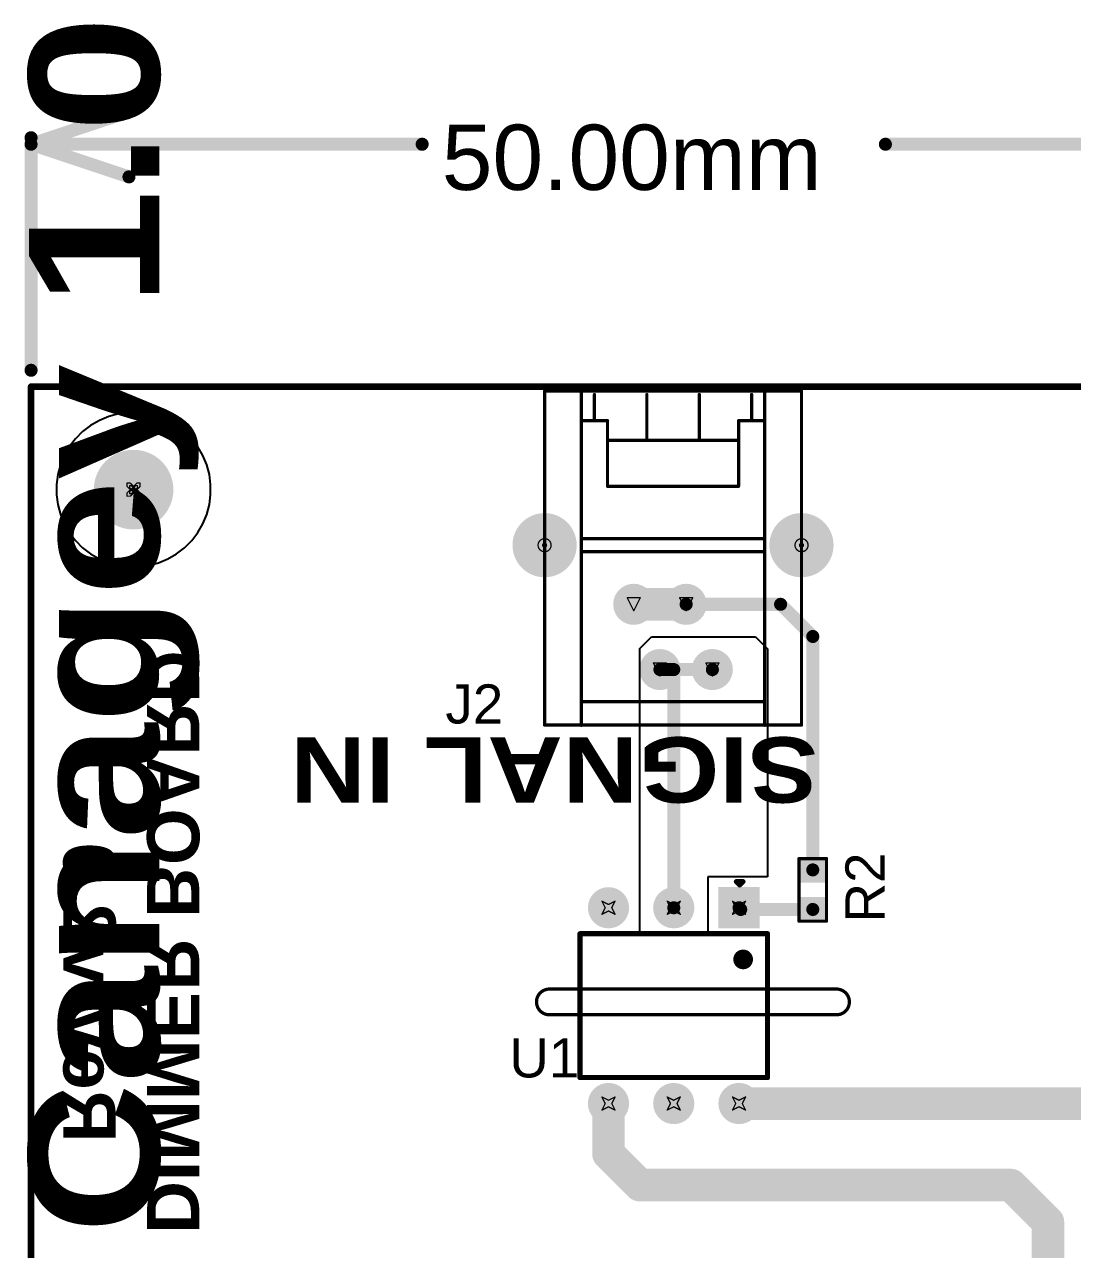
# Model space of a CAD drawing. Header units: inches. Extents: x -0.8 to 10.9, y -0.2 to 6.3.
# Drawn here: x -0.168 to 1.438, y 2.851 to 4.728 of the extents above; entities that cross this region are included whole.
import ezdxf

# ---------------------------------------------------------------- set-up
doc = ezdxf.new("R2010")
doc.units = ezdxf.units.IN
doc.header["$MEASUREMENT"] = 0
for name, color, linetype in [('Board Outline', 216, 'Continuous'), ('Bottom Layer', 5, 'Continuous'), ('Bottom Overlay', 54, 'Continuous'), ('Bottom Solder', 6, 'Continuous'), ('Dimensions', 6, 'Continuous'), ('Drill Drawing', 1, 'Continuous'), ('Multi-Layer', 9, 'Continuous'), ('Pad Holes', 156, 'Continuous'), ('Top Layer', 1, 'Continuous'), ('Top Overlay', 2, 'Continuous'), ('Top Paste', 8, 'Continuous'), ('Top Solder', 216, 'Continuous')]:
    doc.layers.add(name, color=color, linetype=linetype)
doc.styles.add('Arial', font='', dxfattribs={"height": 0.2})
doc.styles.add('Arial Black_Bold', font='', dxfattribs={"height": 0.2})
doc.styles.add('Arial_Bold', font='', dxfattribs={"height": 0.2})
doc.styles.get('Arial').set_extended_font_data('Arial')
doc.styles.get('Arial Black_Bold').set_extended_font_data('Arial Black', bold=True)
doc.styles.get('Arial_Bold').set_extended_font_data('Arial', bold=True)

# ---------------------------------------------------------------- blocks, each defined once
blk = doc.blocks.new('6_P___D___1')
at = {"layer": 'Bottom Layer'}
blk.add_hatch(color=5, dxfattribs=at).paths.add_polyline_path([(-0.1776, 0.1276), (-0.1224, 0.1276), (-0.1224, 0.0724), (-0.1776, 0.0724)])
h = blk.add_hatch(color=5, dxfattribs=at)
edge = h.paths.add_edge_path()
edge.add_arc((0.15, 0.1), 0.0276, 0, 360)
h = blk.add_hatch(color=5, dxfattribs=at)
edge = h.paths.add_edge_path()
edge.add_arc((-0.15, 0), 0.0276, 0, 360)
h = blk.add_hatch(color=5, dxfattribs=at)
edge = h.paths.add_edge_path()
edge.add_arc((0.15, 0), 0.0276, 0, 360)
h = blk.add_hatch(color=5, dxfattribs=at)
edge = h.paths.add_edge_path()
edge.add_arc((-0.15, -0.1), 0.0276, 0, 360)
h = blk.add_hatch(color=5, dxfattribs=at)
edge = h.paths.add_edge_path()
edge.add_arc((0.15, -0.1), 0.0276, 0, 360)
at = {"layer": 'Bottom Solder'}
blk.add_hatch(color=6, dxfattribs=at).paths.add_polyline_path([(-0.1816, 0.1316), (-0.1184, 0.1316), (-0.1184, 0.0684), (-0.1816, 0.0684)])
h = blk.add_hatch(color=6, dxfattribs=at)
edge = h.paths.add_edge_path()
edge.add_arc((0.15, 0.1), 0.0316, 0, 360)
h = blk.add_hatch(color=6, dxfattribs=at)
edge = h.paths.add_edge_path()
edge.add_arc((-0.15, 0), 0.0316, 0, 360)
h = blk.add_hatch(color=6, dxfattribs=at)
edge = h.paths.add_edge_path()
edge.add_arc((0.15, 0), 0.0316, 0, 360)
h = blk.add_hatch(color=6, dxfattribs=at)
edge = h.paths.add_edge_path()
edge.add_arc((-0.15, -0.1), 0.0316, 0, 360)
h = blk.add_hatch(color=6, dxfattribs=at)
edge = h.paths.add_edge_path()
edge.add_arc((0.15, -0.1), 0.0316, 0, 360)
at = {"layer": 'Multi-Layer'}
blk.add_hatch(color=9, dxfattribs=at).paths.add_polyline_path([(-0.1776, 0.1276), (-0.1224, 0.1276), (-0.1224, 0.0724), (-0.1776, 0.0724)])
h = blk.add_hatch(color=9, dxfattribs=at)
edge = h.paths.add_edge_path()
edge.add_arc((0.15, 0.1), 0.0276, 0, 360)
h = blk.add_hatch(color=9, dxfattribs=at)
edge = h.paths.add_edge_path()
edge.add_arc((-0.15, 0), 0.0276, 0, 360)
h = blk.add_hatch(color=9, dxfattribs=at)
edge = h.paths.add_edge_path()
edge.add_arc((0.15, 0), 0.0276, 0, 360)
h = blk.add_hatch(color=9, dxfattribs=at)
edge = h.paths.add_edge_path()
edge.add_arc((-0.15, -0.1), 0.0276, 0, 360)
h = blk.add_hatch(color=9, dxfattribs=at)
edge = h.paths.add_edge_path()
edge.add_arc((0.15, -0.1), 0.0276, 0, 360)
at = {"layer": 'Pad Holes'}
h = blk.add_hatch(color=7, dxfattribs=at)
edge = h.paths.add_edge_path()
edge.add_arc((-0.15, 0.1), 0.0177, 0, 360)
h = blk.add_hatch(color=7, dxfattribs=at)
edge = h.paths.add_edge_path()
edge.add_arc((0.15, 0.1), 0.0177, 0, 360)
h = blk.add_hatch(color=7, dxfattribs=at)
edge = h.paths.add_edge_path()
edge.add_arc((-0.15, 0), 0.0177, 0, 360)
h = blk.add_hatch(color=7, dxfattribs=at)
edge = h.paths.add_edge_path()
edge.add_arc((0.15, 0), 0.0177, 0, 360)
h = blk.add_hatch(color=7, dxfattribs=at)
edge = h.paths.add_edge_path()
edge.add_arc((-0.15, -0.1), 0.0177, 0, 360)
h = blk.add_hatch(color=7, dxfattribs=at)
edge = h.paths.add_edge_path()
edge.add_arc((0.15, -0.1), 0.0177, 0, 360)
at = {"layer": 'Top Layer'}
blk.add_hatch(color=1, dxfattribs=at).paths.add_polyline_path([(-0.1776, 0.1276), (-0.1224, 0.1276), (-0.1224, 0.0724), (-0.1776, 0.0724)])
h = blk.add_hatch(color=1, dxfattribs=at)
edge = h.paths.add_edge_path()
edge.add_arc((0.15, 0.1), 0.0276, 0, 360)
h = blk.add_hatch(color=1, dxfattribs=at)
edge = h.paths.add_edge_path()
edge.add_arc((-0.15, 0), 0.0276, 0, 360)
h = blk.add_hatch(color=1, dxfattribs=at)
edge = h.paths.add_edge_path()
edge.add_arc((0.15, 0), 0.0276, 0, 360)
h = blk.add_hatch(color=1, dxfattribs=at)
edge = h.paths.add_edge_path()
edge.add_arc((-0.15, -0.1), 0.0276, 0, 360)
h = blk.add_hatch(color=1, dxfattribs=at)
edge = h.paths.add_edge_path()
edge.add_arc((0.15, -0.1), 0.0276, 0, 360)
at = {"layer": 'Top Solder'}
blk.add_hatch(color=216, dxfattribs=at).paths.add_polyline_path([(-0.1816, 0.1316), (-0.1184, 0.1316), (-0.1184, 0.0684), (-0.1816, 0.0684)])
h = blk.add_hatch(color=216, dxfattribs=at)
edge = h.paths.add_edge_path()
edge.add_arc((0.15, 0.1), 0.0316, 0, 360)
h = blk.add_hatch(color=216, dxfattribs=at)
edge = h.paths.add_edge_path()
edge.add_arc((-0.15, 0), 0.0316, 0, 360)
h = blk.add_hatch(color=216, dxfattribs=at)
edge = h.paths.add_edge_path()
edge.add_arc((0.15, 0), 0.0316, 0, 360)
h = blk.add_hatch(color=216, dxfattribs=at)
edge = h.paths.add_edge_path()
edge.add_arc((-0.15, -0.1), 0.0316, 0, 360)
h = blk.add_hatch(color=216, dxfattribs=at)
edge = h.paths.add_edge_path()
edge.add_arc((0.15, -0.1), 0.0316, 0, 360)
at = {"layer": 'Top Overlay', "const_width": 0.00787}
for points in [[(-0.1102, -0.1437), (-0.1102, 0.1437)], [(0.1102, 0.1437), (-0.1102, 0.1437)], [(0.1102, -0.1437), (0.1102, 0.1437)], [(-0.0787, 0.1024), (-0.0709, 0.1142)], [(-0.063, 0.1063), (-0.0709, 0.1142)], [(-0.185, 0.101), (-0.19, 0.106)], [(-0.19, 0.096), (-0.19, 0.106)], [(-0.19, 0.096), (-0.185, 0.101)], [(-0.0787, 0.1024), (-0.0709, 0.1063)], [(-0.0669, 0.0984), (-0.0787, 0.1024)], [(-0.0669, 0.0984), (-0.063, 0.1063)], [(0.1102, -0.1437), (-0.1102, -0.1437)]]:
    blk.add_lwpolyline(points, dxfattribs=at)
at = {"layer": 'Top Overlay'}
for points, const_width in [([(-0.1122, 0.1437, 1), (-0.1083, 0.1437, 1)], 0.00394), ([(-0.1122, 0.1437, 1), (-0.1083, 0.1437, 1)], 0.00394), ([(0.1083, 0.1437, 1), (0.1122, 0.1437, 1)], 0.00394), ([(0.1083, 0.1437, 1), (0.1122, 0.1437, 1)], 0.00394), ([(-0.0597, 0.1063, 1), (-0.082, 0.1063, 1)], 0.00787), ([(-0.0728, 0.1142, 1), (-0.0689, 0.1142, 1)], 0.00394), ([(-0.0728, 0.1142, 1), (-0.0689, 0.1142, 1)], 0.00394), ([(-0.192, 0.106, 1), (-0.188, 0.106, 1)], 0.00394), ([(-0.192, 0.106, 1), (-0.188, 0.106, 1)], 0.00394), ([(-0.192, 0.096, 1), (-0.188, 0.096, 1)], 0.00394), ([(-0.192, 0.096, 1), (-0.188, 0.096, 1)], 0.00394), ([(-0.187, 0.101, 1), (-0.183, 0.101, 1)], 0.00394), ([(-0.187, 0.101, 1), (-0.183, 0.101, 1)], 0.00394), ([(-0.084, 0.1063, 1), (-0.08, 0.1063, 1)], 0.00394), ([(-0.0807, 0.1024, 1), (-0.0768, 0.1024, 1)], 0.00394), ([(-0.0807, 0.1024, 1), (-0.0768, 0.1024, 1)], 0.00394), ([(-0.0807, 0.1024, 1), (-0.0768, 0.1024, 1)], 0.00394), ([(-0.0728, 0.1063, 1), (-0.0689, 0.1063, 1)], 0.00394), ([(-0.0689, 0.0984, 1), (-0.065, 0.0984, 1)], 0.00394), ([(-0.0689, 0.0984, 1), (-0.065, 0.0984, 1)], 0.00394), ([(-0.065, 0.1063, 1), (-0.061, 0.1063, 1)], 0.00394), ([(-0.065, 0.1063, 1), (-0.061, 0.1063, 1)], 0.00394), ([(-0.0617, 0.1063, 1), (-0.0578, 0.1063, 1)], 0.00394), ([(-0.1122, -0.1437, 1), (-0.1083, -0.1437, 1)], 0.00394), ([(-0.1122, -0.1437, 1), (-0.1083, -0.1437, 1)], 0.00394), ([(0.1083, -0.1437, 1), (0.1122, -0.1437, 1)], 0.00394), ([(0.1083, -0.1437, 1), (0.1122, -0.1437, 1)], 0.00394)]:
    blk.add_lwpolyline(points, format="xyb", close=True, dxfattribs=dict(at, const_width=const_width))
blk = doc.blocks.new('R___0603_4')
at = {"layer": 'Top Layer'}
for points in [[(-0.015, 0.0175), (-0.015, -0.0175), (-0.045, -0.0175), (-0.045, 0.0175)], [(0.045, 0.0175), (0.045, -0.0175), (0.015, -0.0175), (0.015, 0.0175)]]:
    blk.add_hatch(color=1, dxfattribs=at).paths.add_polyline_path(points)
at = {"layer": 'Top Paste'}
for points in [[(-0.015, 0.0175), (-0.015, -0.0175), (-0.045, -0.0175), (-0.045, 0.0175)], [(0.045, 0.0175), (0.045, -0.0175), (0.015, -0.0175), (0.015, 0.0175)]]:
    blk.add_hatch(color=8, dxfattribs=at).paths.add_polyline_path(points)
at = {"layer": 'Top Solder'}
for points in [[(-0.011, 0.0215), (-0.011, -0.0215), (-0.049, -0.0215), (-0.049, 0.0215)], [(0.049, 0.0215), (0.049, -0.0215), (0.011, -0.0215), (0.011, 0.0215)]]:
    blk.add_hatch(color=216, dxfattribs=at).paths.add_polyline_path(points)
at = {"layer": 'Top Overlay', "const_width": 0.005}
for points in [[(-0.048, -0.021), (-0.048, 0.021)], [(0.048, 0.021), (-0.048, 0.021)], [(0.048, -0.021), (0.048, 0.021)], [(0.048, -0.021), (-0.048, -0.021)]]:
    blk.add_lwpolyline(points, dxfattribs=at)
at = {"layer": 'Top Overlay', "const_width": 0.0025}
for points in [[(-0.04925, 0.021, 1), (-0.04675, 0.021, 1)], [(-0.04925, 0.021, 1), (-0.04675, 0.021, 1)], [(0.04675, 0.021, 1), (0.04925, 0.021, 1)], [(0.04675, 0.021, 1), (0.04925, 0.021, 1)], [(-0.04925, -0.021, 1), (-0.04675, -0.021, 1)], [(-0.04925, -0.021, 1), (-0.04675, -0.021, 1)], [(0.04675, -0.021, 1), (0.04925, -0.021, 1)], [(0.04675, -0.021, 1), (0.04925, -0.021, 1)]]:
    blk.add_lwpolyline(points, format="xyb", close=True, dxfattribs=at)
blk = doc.blocks.new('R_RJ11R04P_A802_8')
at = {"layer": 'Bottom Layer'}
h = blk.add_hatch(color=5, dxfattribs=at)
edge = h.paths.add_edge_path()
edge.add_arc((-0.0602, 0.0953), 0.0295, 0, 360)
h = blk.add_hatch(color=5, dxfattribs=at)
edge = h.paths.add_edge_path()
edge.add_arc((0.0201, 0.0953), 0.0295, 0, 360)
h = blk.add_hatch(color=5, dxfattribs=at)
edge = h.paths.add_edge_path()
edge.add_arc((-0.0201, -0.0047), 0.0295, 0, 360)
h = blk.add_hatch(color=5, dxfattribs=at)
edge = h.paths.add_edge_path()
edge.add_arc((0.0602, -0.0047), 0.0295, 0, 360)
at = {"layer": 'Bottom Solder'}
h = blk.add_hatch(color=6, dxfattribs=at)
edge = h.paths.add_edge_path()
edge.add_arc((-0.0602, 0.0953), 0.0315, 0, 360)
h = blk.add_hatch(color=6, dxfattribs=at)
edge = h.paths.add_edge_path()
edge.add_arc((0.0201, 0.0953), 0.0315, 0, 360)
h = blk.add_hatch(color=6, dxfattribs=at)
edge = h.paths.add_edge_path()
edge.add_arc((-0.0201, -0.0047), 0.0315, 0, 360)
h = blk.add_hatch(color=6, dxfattribs=at)
edge = h.paths.add_edge_path()
edge.add_arc((0.0602, -0.0047), 0.0315, 0, 360)
h = blk.add_hatch(color=6, dxfattribs=at)
edge = h.paths.add_edge_path()
edge.add_arc((-0.1968, -0.0953), 0.004, 0, 360)
h = blk.add_hatch(color=6, dxfattribs=at)
edge = h.paths.add_edge_path()
edge.add_arc((0.1968, -0.0953), 0.004, 0, 360)
at = {"layer": 'Multi-Layer'}
h = blk.add_hatch(color=9, dxfattribs=at)
edge = h.paths.add_edge_path()
edge.add_arc((-0.0602, 0.0953), 0.0295, 0, 360)
h = blk.add_hatch(color=9, dxfattribs=at)
edge = h.paths.add_edge_path()
edge.add_arc((0.0201, 0.0953), 0.0295, 0, 360)
h = blk.add_hatch(color=9, dxfattribs=at)
edge = h.paths.add_edge_path()
edge.add_arc((-0.0201, -0.0047), 0.0295, 0, 360)
h = blk.add_hatch(color=9, dxfattribs=at)
edge = h.paths.add_edge_path()
edge.add_arc((0.0602, -0.0047), 0.0295, 0, 360)
at = {"layer": 'Pad Holes'}
h = blk.add_hatch(color=7, dxfattribs=at)
edge = h.paths.add_edge_path()
edge.add_arc((-0.0602, 0.0953), 0.0177, 0, 360)
h = blk.add_hatch(color=7, dxfattribs=at)
edge = h.paths.add_edge_path()
edge.add_arc((0.0201, 0.0953), 0.0177, 0, 360)
h = blk.add_hatch(color=7, dxfattribs=at)
edge = h.paths.add_edge_path()
edge.add_arc((-0.0201, -0.0047), 0.0177, 0, 360)
h = blk.add_hatch(color=7, dxfattribs=at)
edge = h.paths.add_edge_path()
edge.add_arc((0.0602, -0.0047), 0.0177, 0, 360)
h = blk.add_hatch(color=7, dxfattribs=at)
edge = h.paths.add_edge_path()
edge.add_arc((-0.1968, -0.0953), 0.0492, 0, 360)
h = blk.add_hatch(color=7, dxfattribs=at)
edge = h.paths.add_edge_path()
edge.add_arc((0.1968, -0.0953), 0.0492, 0, 360)
at = {"layer": 'Top Layer'}
h = blk.add_hatch(color=1, dxfattribs=at)
edge = h.paths.add_edge_path()
edge.add_arc((-0.0602, 0.0953), 0.0295, 0, 360)
h = blk.add_hatch(color=1, dxfattribs=at)
edge = h.paths.add_edge_path()
edge.add_arc((0.0201, 0.0953), 0.0295, 0, 360)
h = blk.add_hatch(color=1, dxfattribs=at)
edge = h.paths.add_edge_path()
edge.add_arc((-0.0201, -0.0047), 0.0295, 0, 360)
h = blk.add_hatch(color=1, dxfattribs=at)
edge = h.paths.add_edge_path()
edge.add_arc((0.0602, -0.0047), 0.0295, 0, 360)
at = {"layer": 'Top Solder'}
h = blk.add_hatch(color=216, dxfattribs=at)
edge = h.paths.add_edge_path()
edge.add_arc((-0.0602, 0.0953), 0.0315, 0, 360)
h = blk.add_hatch(color=216, dxfattribs=at)
edge = h.paths.add_edge_path()
edge.add_arc((0.0201, 0.0953), 0.0315, 0, 360)
h = blk.add_hatch(color=216, dxfattribs=at)
edge = h.paths.add_edge_path()
edge.add_arc((-0.0201, -0.0047), 0.0315, 0, 360)
h = blk.add_hatch(color=216, dxfattribs=at)
edge = h.paths.add_edge_path()
edge.add_arc((0.0602, -0.0047), 0.0315, 0, 360)
h = blk.add_hatch(color=216, dxfattribs=at)
edge = h.paths.add_edge_path()
edge.add_arc((-0.1968, -0.0953), 0.004, 0, 360)
h = blk.add_hatch(color=216, dxfattribs=at)
edge = h.paths.add_edge_path()
edge.add_arc((0.1968, -0.0953), 0.004, 0, 360)
at = {"layer": 'Top Overlay', "const_width": 0.005}
for points in [[(0.1968, 0.1803), (-0.1968, 0.1803)], [(-0.1968, 0.1803), (-0.1968, -0.3315)], [(-0.1406, 0.1807), (-0.1406, -0.3311)], [(0.1405, -0.3311), (0.1405, 0.1807)], [(0.1968, -0.3315), (0.1968, 0.1803)], [(0.1405, 0.1444), (-0.1406, 0.1444)], [(0.1405, -0.0852), (-0.1406, -0.0852)], [(0.1405, -0.1053), (-0.1406, -0.1053)], [(0.1004, -0.1856), (-0.1004, -0.1856)], [(-0.1004, -0.1856), (-0.1004, -0.286)], [(0.1004, -0.1856), (0.1004, -0.286)], [(0.1004, -0.2559), (-0.1004, -0.2559)], [(-0.0402, -0.2559), (-0.0402, -0.3262)], [(0.0402, -0.3262), (0.0402, -0.2559)], [(-0.1004, -0.286), (-0.1406, -0.286)], [(-0.1205, -0.3262), (-0.1205, -0.286)], [(0.1405, -0.286), (0.1004, -0.286)], [(0.1205, -0.286), (0.1205, -0.3262)], [(0.1968, -0.3315), (-0.1969, -0.3315)]]:
    blk.add_lwpolyline(points, dxfattribs=at)
at = {"layer": 'Top Overlay', "const_width": 0.0025}
for points in [[(-0.1981, 0.1803, 1), (-0.1956, 0.1803, 1)], [(-0.1981, 0.1803, 1), (-0.1956, 0.1803, 1)], [(-0.1418, 0.1807, 1), (-0.1393, 0.1807, 1)], [(0.1393, 0.1807, 1), (0.1418, 0.1807, 1)], [(0.1956, 0.1803, 1), (0.1981, 0.1803, 1)], [(0.1956, 0.1803, 1), (0.1981, 0.1803, 1)], [(-0.1418, 0.1444, 1), (-0.1393, 0.1444, 1)], [(0.1393, 0.1444, 1), (0.1418, 0.1444, 1)], [(-0.1418, -0.0852, 1), (-0.1393, -0.0852, 1)], [(0.1393, -0.0852, 1), (0.1418, -0.0852, 1)], [(-0.1418, -0.1053, 1), (-0.1393, -0.1053, 1)], [(0.1393, -0.1053, 1), (0.1418, -0.1053, 1)], [(-0.1016, -0.1856, 1), (-0.0991, -0.1856, 1)], [(-0.1016, -0.1856, 1), (-0.0991, -0.1856, 1)], [(0.0991, -0.1856, 1), (0.1016, -0.1856, 1)], [(0.0991, -0.1856, 1), (0.1016, -0.1856, 1)], [(-0.1016, -0.2559, 1), (-0.0991, -0.2559, 1)], [(-0.0414, -0.2559, 1), (-0.0389, -0.2559, 1)], [(0.0389, -0.2559, 1), (0.0414, -0.2559, 1)], [(0.0991, -0.2559, 1), (0.1016, -0.2559, 1)], [(-0.1418, -0.286, 1), (-0.1393, -0.286, 1)], [(-0.1217, -0.286, 1), (-0.1192, -0.286, 1)], [(-0.1016, -0.286, 1), (-0.0991, -0.286, 1)], [(-0.1016, -0.286, 1), (-0.0991, -0.286, 1)], [(0.0991, -0.286, 1), (0.1016, -0.286, 1)], [(0.0991, -0.286, 1), (0.1016, -0.286, 1)], [(0.1192, -0.286, 1), (0.1217, -0.286, 1)], [(0.1393, -0.286, 1), (0.1418, -0.286, 1)], [(-0.1981, -0.3315, 1), (-0.1956, -0.3315, 1)], [(-0.1981, -0.3315, 1), (-0.1956, -0.3315, 1)], [(-0.1418, -0.3311, 1), (-0.1393, -0.3311, 1)], [(-0.1217, -0.3262, 1), (-0.1192, -0.3262, 1)], [(-0.0414, -0.3262, 1), (-0.0389, -0.3262, 1)], [(0.0389, -0.3262, 1), (0.0414, -0.3262, 1)], [(0.1192, -0.3262, 1), (0.1217, -0.3262, 1)], [(0.1393, -0.3311, 1), (0.1418, -0.3311, 1)], [(0.1956, -0.3315, 1), (0.1981, -0.3315, 1)], [(0.1956, -0.3315, 1), (0.1981, -0.3315, 1)]]:
    blk.add_lwpolyline(points, format="xyb", close=True, dxfattribs=at)

msp = doc.modelspace()

# ---------------------------------------------------------------- hatches: boundary and pattern name
at = {"layer": 'Bottom Solder'}
h = msp.add_hatch(color=6, dxfattribs=at)
edge = h.paths.add_edge_path()
edge.add_arc((-0.0007, 4.0157), 0.004, 0, 360)
at = {"layer": 'Pad Holes'}
h = msp.add_hatch(color=7, dxfattribs=at)
edge = h.paths.add_edge_path()
edge.add_arc((-0.0007, 4.0157), 0.061, 0, 360)
at = {"layer": 'Top Solder'}
h = msp.add_hatch(color=216, dxfattribs=at)
edge = h.paths.add_edge_path()
edge.add_arc((-0.0007, 4.0157), 0.004, 0, 360)

# ---------------------------------------------------------------- linework, layer by layer
at = {"layer": 'Board Outline'}
for points, const_width in [([(-0.1578, 4.1736), (1.8107, 4.1736)], 0.01), ([(-0.1578, -0.1571), (-0.1578, 4.1736)], 0.01), ([(0.6364, 3.2504), (1.0764, 3.2504)], 0.005), ([(0.6364, 3.211), (1.0764, 3.211)], 0.005)]:
    msp.add_lwpolyline(points, dxfattribs=dict(at, const_width=const_width))
for points, const_width in [([(-0.1603, 4.1736, 1), (-0.1553, 4.1736, 1)], 0.005), ([(-0.1603, 4.1736, 1), (-0.1553, 4.1736, 1)], 0.005), ([(0.6351, 3.2504, 1), (0.6376, 3.2504, 1)], 0.0025), ([(0.6351, 3.2504, 1), (0.6376, 3.2504, 1)], 0.0025), ([(1.0751, 3.2504, 1), (1.0776, 3.2504, 1)], 0.0025), ([(1.0751, 3.2504, 1), (1.0776, 3.2504, 1)], 0.0025), ([(0.6155, 3.2307, 1), (0.618, 3.2307, 1)], 0.0025), ([(0.6155, 3.2307, 1), (0.618, 3.2307, 1)], 0.0025), ([(1.0948, 3.2307, 1), (1.0973, 3.2307, 1)], 0.0025), ([(1.0948, 3.2307, 1), (1.0973, 3.2307, 1)], 0.0025), ([(0.6351, 3.211, 1), (0.6376, 3.211, 1)], 0.0025), ([(0.6351, 3.211, 1), (0.6376, 3.211, 1)], 0.0025), ([(1.0751, 3.211, 1), (1.0776, 3.211, 1)], 0.0025), ([(1.0751, 3.211, 1), (1.0776, 3.211, 1)], 0.0025)]:
    msp.add_lwpolyline(points, format="xyb", close=True, dxfattribs=dict(at, const_width=const_width))
at = {"layer": 'Board Outline', "const_width": 0.005}
for points in [[(0.6167, 3.2307, -0.414214), (0.6364, 3.2504)], [(1.0764, 3.2504, -0.414214), (1.0961, 3.2307)], [(0.6364, 3.211, -0.414214), (0.6167, 3.2307)], [(1.0961, 3.2307, -0.414214), (1.0764, 3.211)]]:
    msp.add_lwpolyline(points, format="xyb", dxfattribs=at)
at = {"layer": 'Bottom Layer'}
for p, q in [((-0.0238, 4.1318), (-0.0388, 4.1278)), ((-0.0085, 4.1339), (-0.0238, 4.1318)), ((-0.0007, 4.1339), (-0.0085, 4.1339)), ((0.007, 4.1339), (-0.0007, 4.1339)), ((0.0224, 4.1318), (0.007, 4.1339)), ((0.0373, 4.1278), (0.0224, 4.1318)), ((-0.0665, 4.1142), (-0.0788, 4.1047)), ((-0.0531, 4.1219), (-0.0665, 4.1142)), ((-0.0388, 4.1278), (-0.0531, 4.1219)), ((0.0516, 4.1219), (0.0373, 4.1278)), ((0.065, 4.1142), (0.0516, 4.1219)), ((0.0773, 4.1047), (0.065, 4.1142)), ((-0.0897, 4.0938), (-0.0992, 4.0815)), ((-0.0788, 4.1047), (-0.0897, 4.0938)), ((0.0883, 4.0938), (0.0773, 4.1047)), ((0.0977, 4.0815), (0.0883, 4.0938)), ((-0.0992, 4.0815), (-0.1069, 4.0681)), ((0.1054, 4.0681), (0.0977, 4.0815)), ((-0.1069, 4.0681), (-0.1128, 4.0538)), ((0.1113, 4.0538), (0.1054, 4.0681)), ((-0.1168, 4.0388), (-0.1188, 4.0235)), ((-0.1128, 4.0538), (-0.1168, 4.0388)), ((0.1154, 4.0388), (0.1113, 4.0538)), ((0.1174, 4.0235), (0.1154, 4.0388)), ((-0.1188, 4.0235), (-0.1188, 4.0157)), ((0.1174, 4.0157), (0.1174, 4.0235)), ((-0.1188, 4.0157), (-0.1188, 4.0157)), ((-0.1188, 4.0157), (-0.1188, 4.008)), ((-0.1188, 4.008), (-0.1168, 3.9927)), ((0.1154, 3.9927), (0.1174, 4.008)), ((0.1174, 4.008), (0.1174, 4.0157)), ((-0.1168, 3.9927), (-0.1128, 3.9777)), ((0.1113, 3.9777), (0.1154, 3.9927)), ((-0.1128, 3.9777), (-0.1069, 3.9634)), ((-0.1069, 3.9634), (-0.0992, 3.95)), ((0.0977, 3.95), (0.1054, 3.9634)), ((0.1054, 3.9634), (0.1113, 3.9777)), ((-0.0992, 3.95), (-0.0897, 3.9377)), ((0.0883, 3.9377), (0.0977, 3.95)), ((-0.0897, 3.9377), (-0.0788, 3.9268)), ((-0.0788, 3.9268), (-0.0665, 3.9173)), ((0.065, 3.9173), (0.0773, 3.9268)), ((0.0773, 3.9268), (0.0883, 3.9377)), ((-0.0665, 3.9173), (-0.0531, 3.9096)), ((-0.0531, 3.9096), (-0.0388, 3.9037)), ((0.0373, 3.9037), (0.0516, 3.9096)), ((0.0516, 3.9096), (0.065, 3.9173)), ((-0.0388, 3.9037), (-0.0238, 3.8997)), ((-0.0238, 3.8997), (-0.0085, 3.8976)), ((-0.0085, 3.8976), (-0.0007, 3.8976)), ((-0.0007, 3.8976), (0.007, 3.8976)), ((0.007, 3.8976), (0.0224, 3.8997)), ((0.0224, 3.8997), (0.0373, 3.9037))]:
    msp.add_line(p, q, dxfattribs=at)
at = {"layer": 'Bottom Layer', "const_width": 0.05}
msp.add_lwpolyline([(0.927, 3.075), (1.5444, 3.075)], dxfattribs=at)
at = {"layer": 'Bottom Layer', "const_width": 0.025}
msp.add_lwpolyline([(0.9145, 3.075, 1), (0.9395, 3.075, 1)], format="xyb", close=True, dxfattribs=at)
at = {"layer": 'Dimensions', "const_width": 0.02}
for points in [[(-0.1578, 4.545), (-0.0078, 4.595)], [(-0.1578, 4.1986), (-0.1578, 4.555)], [(-0.1578, 4.545), (-0.0078, 4.495)], [(-0.1578, 4.545), (0.4415, 4.545)], [(1.1513, 4.545), (1.8107, 4.545)]]:
    msp.add_lwpolyline(points, dxfattribs=at)
at = {"layer": 'Dimensions', "const_width": 0.01}
for points in [[(-0.0128, 4.595, 1), (-0.0028, 4.595, 1)], [(-0.1628, 4.555, 1), (-0.1528, 4.555, 1)], [(-0.1628, 4.545, 1), (-0.1528, 4.545, 1)], [(-0.1628, 4.545, 1), (-0.1528, 4.545, 1)], [(-0.1628, 4.545, 1), (-0.1528, 4.545, 1)], [(0.4365, 4.545, 1), (0.4465, 4.545, 1)], [(1.1463, 4.545, 1), (1.1563, 4.545, 1)], [(-0.0128, 4.495, 1), (-0.0028, 4.495, 1)], [(-0.1628, 4.1986, 1), (-0.1528, 4.1986, 1)]]:
    msp.add_lwpolyline(points, format="xyb", close=True, dxfattribs=at)
at = {"layer": 'Drill Drawing', "const_width": 0.002}
for points in [[(-0.0107, 4.0207), (-0.0107, 4.0257)], [(-0.0107, 4.0257), (-0.0057, 4.0257)], [(-0.0107, 4.0207), (-0.0057, 4.0157)], [(-0.0067, 4.0187), (-0.0067, 4.0217)], [(-0.0067, 4.0217), (-0.0037, 4.0217)], [(-0.0067, 4.0187), (-0.0037, 4.0157)], [(-0.0057, 4.0257), (-0.0007, 4.0207)], [(-0.0037, 4.0217), (-0.0007, 4.0187)], [(-0.0007, 4.0207), (0.0043, 4.0257)], [(-0.0007, 4.0187), (0.0023, 4.0217)], [(0.0023, 4.0217), (0.0053, 4.0217)], [(0.0023, 4.0157), (0.0053, 4.0187)], [(0.0043, 4.0257), (0.0093, 4.0257)], [(0.0043, 4.0157), (0.0093, 4.0207)], [(0.0053, 4.0187), (0.0053, 4.0217)], [(0.0093, 4.0207), (0.0093, 4.0257)], [(-0.0107, 4.0107), (-0.0057, 4.0157)], [(-0.0107, 4.0057), (-0.0107, 4.0107)], [(-0.0107, 4.0057), (-0.0057, 4.0057)], [(-0.0067, 4.0127), (-0.0037, 4.0157)], [(-0.0067, 4.0097), (-0.0067, 4.0127)], [(-0.0067, 4.0097), (-0.0037, 4.0097)], [(-0.0057, 4.0057), (-0.0007, 4.0107)], [(-0.0037, 4.0097), (-0.0007, 4.0127)], [(-0.0007, 4.0127), (0.0023, 4.0097)], [(-0.0007, 4.0107), (0.0043, 4.0057)], [(0.0023, 4.0157), (0.0053, 4.0127)], [(0.0023, 4.0097), (0.0053, 4.0097)], [(0.0043, 4.0157), (0.0093, 4.0107)], [(0.0043, 4.0057), (0.0093, 4.0057)], [(0.0053, 4.0097), (0.0053, 4.0127)], [(0.0093, 4.0057), (0.0093, 4.0107)], [(0.7557, 3.85), (0.7757, 3.85)], [(0.7557, 3.85), (0.7657, 3.83)], [(0.7657, 3.83), (0.7757, 3.85)], [(0.836, 3.85), (0.856, 3.85)], [(0.836, 3.85), (0.846, 3.83)], [(0.846, 3.83), (0.856, 3.85)], [(0.7958, 3.75), (0.8158, 3.75)], [(0.7958, 3.75), (0.8058, 3.73)], [(0.8058, 3.73), (0.8158, 3.75)], [(0.8762, 3.75), (0.8962, 3.75)], [(0.8762, 3.75), (0.8862, 3.73)], [(0.8862, 3.73), (0.8962, 3.75)], [(0.717, 3.385), (0.727, 3.38)], [(0.717, 3.385), (0.722, 3.375)], [(0.727, 3.38), (0.737, 3.385)], [(0.732, 3.375), (0.737, 3.385)], [(0.817, 3.385), (0.827, 3.38)], [(0.817, 3.385), (0.822, 3.375)], [(0.827, 3.38), (0.837, 3.385)], [(0.832, 3.375), (0.837, 3.385)], [(0.917, 3.385), (0.927, 3.38)], [(0.917, 3.385), (0.922, 3.375)], [(0.927, 3.38), (0.937, 3.385)], [(0.932, 3.375), (0.937, 3.385)], [(0.717, 3.365), (0.722, 3.375)], [(0.717, 3.365), (0.727, 3.37)], [(0.727, 3.37), (0.737, 3.365)], [(0.732, 3.375), (0.737, 3.365)], [(0.817, 3.365), (0.822, 3.375)], [(0.817, 3.365), (0.827, 3.37)], [(0.827, 3.37), (0.837, 3.365)], [(0.832, 3.375), (0.837, 3.365)], [(0.917, 3.365), (0.922, 3.375)], [(0.917, 3.365), (0.927, 3.37)], [(0.927, 3.37), (0.937, 3.365)], [(0.932, 3.375), (0.937, 3.365)], [(0.717, 3.085), (0.727, 3.08)], [(0.717, 3.085), (0.722, 3.075)], [(0.727, 3.08), (0.737, 3.085)], [(0.732, 3.075), (0.737, 3.085)], [(0.817, 3.085), (0.827, 3.08)], [(0.817, 3.085), (0.822, 3.075)], [(0.827, 3.08), (0.837, 3.085)], [(0.832, 3.075), (0.837, 3.085)], [(0.917, 3.085), (0.927, 3.08)], [(0.917, 3.085), (0.922, 3.075)], [(0.927, 3.08), (0.937, 3.085)], [(0.932, 3.075), (0.937, 3.085)], [(0.717, 3.065), (0.722, 3.075)], [(0.717, 3.065), (0.727, 3.07)], [(0.727, 3.07), (0.737, 3.065)], [(0.732, 3.075), (0.737, 3.065)], [(0.817, 3.065), (0.822, 3.075)], [(0.817, 3.065), (0.827, 3.07)], [(0.827, 3.07), (0.837, 3.065)], [(0.832, 3.075), (0.837, 3.065)], [(0.917, 3.065), (0.922, 3.075)], [(0.917, 3.065), (0.927, 3.07)], [(0.927, 3.07), (0.937, 3.065)], [(0.932, 3.075), (0.937, 3.065)]]:
    msp.add_lwpolyline(points, dxfattribs=at)
at = {"layer": 'Drill Drawing'}
for points, const_width in [([(-0.0112, 4.0257, 1), (-0.0102, 4.0257, 1)], 0.001), ([(-0.0112, 4.0257, 1), (-0.0102, 4.0257, 1)], 0.001), ([(-0.0112, 4.0207, 1), (-0.0102, 4.0207, 1)], 0.001), ([(-0.0112, 4.0207, 1), (-0.0102, 4.0207, 1)], 0.001), ([(-0.0072, 4.0217, 1), (-0.0062, 4.0217, 1)], 0.001), ([(-0.0072, 4.0217, 1), (-0.0062, 4.0217, 1)], 0.001), ([(-0.0072, 4.0187, 1), (-0.0062, 4.0187, 1)], 0.001), ([(-0.0072, 4.0187, 1), (-0.0062, 4.0187, 1)], 0.001), ([(-0.0062, 4.0257, 1), (-0.0052, 4.0257, 1)], 0.001), ([(-0.0062, 4.0257, 1), (-0.0052, 4.0257, 1)], 0.001), ([(-0.0042, 4.0217, 1), (-0.0032, 4.0217, 1)], 0.001), ([(-0.0042, 4.0217, 1), (-0.0032, 4.0217, 1)], 0.001), ([(-0.0012, 4.0207, 1), (-0.0002, 4.0207, 1)], 0.001), ([(-0.0012, 4.0207, 1), (-0.0002, 4.0207, 1)], 0.001), ([(-0.0012, 4.0187, 1), (-0.0002, 4.0187, 1)], 0.001), ([(-0.0012, 4.0187, 1), (-0.0002, 4.0187, 1)], 0.001), ([(0.0018, 4.0217, 1), (0.0028, 4.0217, 1)], 0.001), ([(0.0018, 4.0217, 1), (0.0028, 4.0217, 1)], 0.001), ([(0.0038, 4.0257, 1), (0.0048, 4.0257, 1)], 0.001), ([(0.0038, 4.0257, 1), (0.0048, 4.0257, 1)], 0.001), ([(0.0048, 4.0217, 1), (0.0058, 4.0217, 1)], 0.001), ([(0.0048, 4.0217, 1), (0.0058, 4.0217, 1)], 0.001), ([(0.0048, 4.0187, 1), (0.0058, 4.0187, 1)], 0.001), ([(0.0048, 4.0187, 1), (0.0058, 4.0187, 1)], 0.001), ([(0.0088, 4.0257, 1), (0.0098, 4.0257, 1)], 0.001), ([(0.0088, 4.0257, 1), (0.0098, 4.0257, 1)], 0.001), ([(0.0088, 4.0207, 1), (0.0098, 4.0207, 1)], 0.001), ([(0.0088, 4.0207, 1), (0.0098, 4.0207, 1)], 0.001), ([(-0.0112, 4.0107, 1), (-0.0102, 4.0107, 1)], 0.001), ([(-0.0112, 4.0107, 1), (-0.0102, 4.0107, 1)], 0.001), ([(-0.0112, 4.0057, 1), (-0.0102, 4.0057, 1)], 0.001), ([(-0.0112, 4.0057, 1), (-0.0102, 4.0057, 1)], 0.001), ([(-0.0072, 4.0127, 1), (-0.0062, 4.0127, 1)], 0.001), ([(-0.0072, 4.0127, 1), (-0.0062, 4.0127, 1)], 0.001), ([(-0.0072, 4.0097, 1), (-0.0062, 4.0097, 1)], 0.001), ([(-0.0072, 4.0097, 1), (-0.0062, 4.0097, 1)], 0.001), ([(-0.0062, 4.0157, 1), (-0.0052, 4.0157, 1)], 0.001), ([(-0.0062, 4.0157, 1), (-0.0052, 4.0157, 1)], 0.001), ([(-0.0062, 4.0057, 1), (-0.0052, 4.0057, 1)], 0.001), ([(-0.0062, 4.0057, 1), (-0.0052, 4.0057, 1)], 0.001), ([(-0.0042, 4.0157, 1), (-0.0032, 4.0157, 1)], 0.001), ([(-0.0042, 4.0157, 1), (-0.0032, 4.0157, 1)], 0.001), ([(-0.0042, 4.0097, 1), (-0.0032, 4.0097, 1)], 0.001), ([(-0.0042, 4.0097, 1), (-0.0032, 4.0097, 1)], 0.001), ([(-0.0012, 4.0127, 1), (-0.0002, 4.0127, 1)], 0.001), ([(-0.0012, 4.0127, 1), (-0.0002, 4.0127, 1)], 0.001), ([(-0.0012, 4.0107, 1), (-0.0002, 4.0107, 1)], 0.001), ([(-0.0012, 4.0107, 1), (-0.0002, 4.0107, 1)], 0.001), ([(0.0018, 4.0157, 1), (0.0028, 4.0157, 1)], 0.001), ([(0.0018, 4.0157, 1), (0.0028, 4.0157, 1)], 0.001), ([(0.0018, 4.0097, 1), (0.0028, 4.0097, 1)], 0.001), ([(0.0018, 4.0097, 1), (0.0028, 4.0097, 1)], 0.001), ([(0.0038, 4.0157, 1), (0.0048, 4.0157, 1)], 0.001), ([(0.0038, 4.0157, 1), (0.0048, 4.0157, 1)], 0.001), ([(0.0038, 4.0057, 1), (0.0048, 4.0057, 1)], 0.001), ([(0.0038, 4.0057, 1), (0.0048, 4.0057, 1)], 0.001), ([(0.0048, 4.0127, 1), (0.0058, 4.0127, 1)], 0.001), ([(0.0048, 4.0127, 1), (0.0058, 4.0127, 1)], 0.001), ([(0.0048, 4.0097, 1), (0.0058, 4.0097, 1)], 0.001), ([(0.0048, 4.0097, 1), (0.0058, 4.0097, 1)], 0.001), ([(0.0088, 4.0107, 1), (0.0098, 4.0107, 1)], 0.001), ([(0.0088, 4.0107, 1), (0.0098, 4.0107, 1)], 0.001), ([(0.0088, 4.0057, 1), (0.0098, 4.0057, 1)], 0.001), ([(0.0088, 4.0057, 1), (0.0098, 4.0057, 1)], 0.001), ([(0.6391, 3.9306, 1), (0.6191, 3.9306, 1)], 0.002), ([(0.6186, 3.9306, 1), (0.6196, 3.9306, 1)], 0.001), ([(0.6386, 3.9306, 1), (0.6396, 3.9306, 1)], 0.001), ([(1.0328, 3.9306, 1), (1.0128, 3.9306, 1)], 0.002), ([(1.0123, 3.9306, 1), (1.0133, 3.9306, 1)], 0.001), ([(1.0323, 3.9306, 1), (1.0333, 3.9306, 1)], 0.001), ([(0.7552, 3.85, 1), (0.7562, 3.85, 1)], 0.001), ([(0.7552, 3.85, 1), (0.7562, 3.85, 1)], 0.001), ([(0.7752, 3.85, 1), (0.7762, 3.85, 1)], 0.001), ([(0.7752, 3.85, 1), (0.7762, 3.85, 1)], 0.001), ([(0.8355, 3.85, 1), (0.8365, 3.85, 1)], 0.001), ([(0.8355, 3.85, 1), (0.8365, 3.85, 1)], 0.001), ([(0.8555, 3.85, 1), (0.8565, 3.85, 1)], 0.001), ([(0.8555, 3.85, 1), (0.8565, 3.85, 1)], 0.001), ([(0.7652, 3.83, 1), (0.7662, 3.83, 1)], 0.001), ([(0.7652, 3.83, 1), (0.7662, 3.83, 1)], 0.001), ([(0.8455, 3.83, 1), (0.8465, 3.83, 1)], 0.001), ([(0.8455, 3.83, 1), (0.8465, 3.83, 1)], 0.001), ([(0.7953, 3.75, 1), (0.7963, 3.75, 1)], 0.001), ([(0.7953, 3.75, 1), (0.7963, 3.75, 1)], 0.001), ([(0.8153, 3.75, 1), (0.8163, 3.75, 1)], 0.001), ([(0.8153, 3.75, 1), (0.8163, 3.75, 1)], 0.001), ([(0.8757, 3.75, 1), (0.8767, 3.75, 1)], 0.001), ([(0.8757, 3.75, 1), (0.8767, 3.75, 1)], 0.001), ([(0.8957, 3.75, 1), (0.8967, 3.75, 1)], 0.001), ([(0.8957, 3.75, 1), (0.8967, 3.75, 1)], 0.001), ([(0.8053, 3.73, 1), (0.8063, 3.73, 1)], 0.001), ([(0.8053, 3.73, 1), (0.8063, 3.73, 1)], 0.001), ([(0.8857, 3.73, 1), (0.8867, 3.73, 1)], 0.001), ([(0.8857, 3.73, 1), (0.8867, 3.73, 1)], 0.001), ([(0.7165, 3.385, 1), (0.7175, 3.385, 1)], 0.001), ([(0.7165, 3.385, 1), (0.7175, 3.385, 1)], 0.001), ([(0.7265, 3.38, 1), (0.7275, 3.38, 1)], 0.001), ([(0.7265, 3.38, 1), (0.7275, 3.38, 1)], 0.001), ([(0.7365, 3.385, 1), (0.7375, 3.385, 1)], 0.001), ([(0.7365, 3.385, 1), (0.7375, 3.385, 1)], 0.001), ([(0.8165, 3.385, 1), (0.8175, 3.385, 1)], 0.001), ([(0.8165, 3.385, 1), (0.8175, 3.385, 1)], 0.001), ([(0.8265, 3.38, 1), (0.8275, 3.38, 1)], 0.001), ([(0.8265, 3.38, 1), (0.8275, 3.38, 1)], 0.001), ([(0.8365, 3.385, 1), (0.8375, 3.385, 1)], 0.001), ([(0.8365, 3.385, 1), (0.8375, 3.385, 1)], 0.001), ([(0.9165, 3.385, 1), (0.9175, 3.385, 1)], 0.001), ([(0.9165, 3.385, 1), (0.9175, 3.385, 1)], 0.001), ([(0.9265, 3.38, 1), (0.9275, 3.38, 1)], 0.001), ([(0.9265, 3.38, 1), (0.9275, 3.38, 1)], 0.001), ([(0.9365, 3.385, 1), (0.9375, 3.385, 1)], 0.001), ([(0.9365, 3.385, 1), (0.9375, 3.385, 1)], 0.001), ([(0.7165, 3.365, 1), (0.7175, 3.365, 1)], 0.001), ([(0.7165, 3.365, 1), (0.7175, 3.365, 1)], 0.001), ([(0.7215, 3.375, 1), (0.7225, 3.375, 1)], 0.001), ([(0.7215, 3.375, 1), (0.7225, 3.375, 1)], 0.001), ([(0.7265, 3.37, 1), (0.7275, 3.37, 1)], 0.001), ([(0.7265, 3.37, 1), (0.7275, 3.37, 1)], 0.001), ([(0.7315, 3.375, 1), (0.7325, 3.375, 1)], 0.001), ([(0.7315, 3.375, 1), (0.7325, 3.375, 1)], 0.001), ([(0.7365, 3.365, 1), (0.7375, 3.365, 1)], 0.001), ([(0.7365, 3.365, 1), (0.7375, 3.365, 1)], 0.001), ([(0.8165, 3.365, 1), (0.8175, 3.365, 1)], 0.001), ([(0.8165, 3.365, 1), (0.8175, 3.365, 1)], 0.001), ([(0.8215, 3.375, 1), (0.8225, 3.375, 1)], 0.001), ([(0.8215, 3.375, 1), (0.8225, 3.375, 1)], 0.001), ([(0.8265, 3.37, 1), (0.8275, 3.37, 1)], 0.001), ([(0.8265, 3.37, 1), (0.8275, 3.37, 1)], 0.001), ([(0.8315, 3.375, 1), (0.8325, 3.375, 1)], 0.001), ([(0.8315, 3.375, 1), (0.8325, 3.375, 1)], 0.001), ([(0.8365, 3.365, 1), (0.8375, 3.365, 1)], 0.001), ([(0.8365, 3.365, 1), (0.8375, 3.365, 1)], 0.001), ([(0.9165, 3.365, 1), (0.9175, 3.365, 1)], 0.001), ([(0.9165, 3.365, 1), (0.9175, 3.365, 1)], 0.001), ([(0.9215, 3.375, 1), (0.9225, 3.375, 1)], 0.001), ([(0.9215, 3.375, 1), (0.9225, 3.375, 1)], 0.001), ([(0.9265, 3.37, 1), (0.9275, 3.37, 1)], 0.001), ([(0.9265, 3.37, 1), (0.9275, 3.37, 1)], 0.001), ([(0.9315, 3.375, 1), (0.9325, 3.375, 1)], 0.001), ([(0.9315, 3.375, 1), (0.9325, 3.375, 1)], 0.001), ([(0.9365, 3.365, 1), (0.9375, 3.365, 1)], 0.001), ([(0.9365, 3.365, 1), (0.9375, 3.365, 1)], 0.001), ([(0.7165, 3.085, 1), (0.7175, 3.085, 1)], 0.001), ([(0.7165, 3.085, 1), (0.7175, 3.085, 1)], 0.001), ([(0.7265, 3.08, 1), (0.7275, 3.08, 1)], 0.001), ([(0.7265, 3.08, 1), (0.7275, 3.08, 1)], 0.001), ([(0.7365, 3.085, 1), (0.7375, 3.085, 1)], 0.001), ([(0.7365, 3.085, 1), (0.7375, 3.085, 1)], 0.001), ([(0.8165, 3.085, 1), (0.8175, 3.085, 1)], 0.001), ([(0.8165, 3.085, 1), (0.8175, 3.085, 1)], 0.001), ([(0.8265, 3.08, 1), (0.8275, 3.08, 1)], 0.001), ([(0.8265, 3.08, 1), (0.8275, 3.08, 1)], 0.001), ([(0.8365, 3.085, 1), (0.8375, 3.085, 1)], 0.001), ([(0.8365, 3.085, 1), (0.8375, 3.085, 1)], 0.001), ([(0.9165, 3.085, 1), (0.9175, 3.085, 1)], 0.001), ([(0.9165, 3.085, 1), (0.9175, 3.085, 1)], 0.001), ([(0.9265, 3.08, 1), (0.9275, 3.08, 1)], 0.001), ([(0.9265, 3.08, 1), (0.9275, 3.08, 1)], 0.001), ([(0.9365, 3.085, 1), (0.9375, 3.085, 1)], 0.001), ([(0.9365, 3.085, 1), (0.9375, 3.085, 1)], 0.001), ([(0.7165, 3.065, 1), (0.7175, 3.065, 1)], 0.001), ([(0.7165, 3.065, 1), (0.7175, 3.065, 1)], 0.001), ([(0.7215, 3.075, 1), (0.7225, 3.075, 1)], 0.001), ([(0.7215, 3.075, 1), (0.7225, 3.075, 1)], 0.001), ([(0.7265, 3.07, 1), (0.7275, 3.07, 1)], 0.001), ([(0.7265, 3.07, 1), (0.7275, 3.07, 1)], 0.001), ([(0.7315, 3.075, 1), (0.7325, 3.075, 1)], 0.001), ([(0.7315, 3.075, 1), (0.7325, 3.075, 1)], 0.001), ([(0.7365, 3.065, 1), (0.7375, 3.065, 1)], 0.001), ([(0.7365, 3.065, 1), (0.7375, 3.065, 1)], 0.001), ([(0.8165, 3.065, 1), (0.8175, 3.065, 1)], 0.001), ([(0.8165, 3.065, 1), (0.8175, 3.065, 1)], 0.001), ([(0.8215, 3.075, 1), (0.8225, 3.075, 1)], 0.001), ([(0.8215, 3.075, 1), (0.8225, 3.075, 1)], 0.001), ([(0.8265, 3.07, 1), (0.8275, 3.07, 1)], 0.001), ([(0.8265, 3.07, 1), (0.8275, 3.07, 1)], 0.001), ([(0.8315, 3.075, 1), (0.8325, 3.075, 1)], 0.001), ([(0.8315, 3.075, 1), (0.8325, 3.075, 1)], 0.001), ([(0.8365, 3.065, 1), (0.8375, 3.065, 1)], 0.001), ([(0.8365, 3.065, 1), (0.8375, 3.065, 1)], 0.001), ([(0.9165, 3.065, 1), (0.9175, 3.065, 1)], 0.001), ([(0.9165, 3.065, 1), (0.9175, 3.065, 1)], 0.001), ([(0.9215, 3.075, 1), (0.9225, 3.075, 1)], 0.001), ([(0.9215, 3.075, 1), (0.9225, 3.075, 1)], 0.001), ([(0.9265, 3.07, 1), (0.9275, 3.07, 1)], 0.001), ([(0.9265, 3.07, 1), (0.9275, 3.07, 1)], 0.001), ([(0.9315, 3.075, 1), (0.9325, 3.075, 1)], 0.001), ([(0.9315, 3.075, 1), (0.9325, 3.075, 1)], 0.001), ([(0.9365, 3.065, 1), (0.9375, 3.065, 1)], 0.001), ([(0.9365, 3.065, 1), (0.9375, 3.065, 1)], 0.001)]:
    msp.add_lwpolyline(points, format="xyb", close=True, dxfattribs=dict(at, const_width=const_width))
at = {"layer": 'Multi-Layer'}
for p, q in [((-0.0238, 4.1318), (-0.0388, 4.1278)), ((-0.0085, 4.1339), (-0.0238, 4.1318)), ((-0.0007, 4.1339), (-0.0085, 4.1339)), ((0.007, 4.1339), (-0.0007, 4.1339)), ((0.0224, 4.1318), (0.007, 4.1339)), ((0.0373, 4.1278), (0.0224, 4.1318)), ((-0.0665, 4.1142), (-0.0788, 4.1047)), ((-0.0531, 4.1219), (-0.0665, 4.1142)), ((-0.0388, 4.1278), (-0.0531, 4.1219)), ((0.0516, 4.1219), (0.0373, 4.1278)), ((0.065, 4.1142), (0.0516, 4.1219)), ((0.0773, 4.1047), (0.065, 4.1142)), ((-0.0897, 4.0938), (-0.0992, 4.0815)), ((-0.0788, 4.1047), (-0.0897, 4.0938)), ((0.0883, 4.0938), (0.0773, 4.1047)), ((0.0977, 4.0815), (0.0883, 4.0938)), ((-0.0992, 4.0815), (-0.1069, 4.0681)), ((0.1054, 4.0681), (0.0977, 4.0815)), ((-0.1069, 4.0681), (-0.1128, 4.0538)), ((0.1113, 4.0538), (0.1054, 4.0681)), ((-0.1168, 4.0388), (-0.1188, 4.0235)), ((-0.1128, 4.0538), (-0.1168, 4.0388)), ((0.1154, 4.0388), (0.1113, 4.0538)), ((0.1174, 4.0235), (0.1154, 4.0388)), ((-0.1188, 4.0235), (-0.1188, 4.0157)), ((0.1174, 4.0157), (0.1174, 4.0235)), ((-0.1188, 4.0157), (-0.1188, 4.0157)), ((-0.1188, 4.0157), (-0.1188, 4.008)), ((-0.1188, 4.008), (-0.1168, 3.9927)), ((0.1154, 3.9927), (0.1174, 4.008)), ((0.1174, 4.008), (0.1174, 4.0157)), ((-0.1168, 3.9927), (-0.1128, 3.9777)), ((0.1113, 3.9777), (0.1154, 3.9927)), ((-0.1128, 3.9777), (-0.1069, 3.9634)), ((-0.1069, 3.9634), (-0.0992, 3.95)), ((0.0977, 3.95), (0.1054, 3.9634)), ((0.1054, 3.9634), (0.1113, 3.9777)), ((-0.0992, 3.95), (-0.0897, 3.9377)), ((0.0883, 3.9377), (0.0977, 3.95)), ((-0.0897, 3.9377), (-0.0788, 3.9268)), ((-0.0788, 3.9268), (-0.0665, 3.9173)), ((0.065, 3.9173), (0.0773, 3.9268)), ((0.0773, 3.9268), (0.0883, 3.9377)), ((-0.0665, 3.9173), (-0.0531, 3.9096)), ((-0.0531, 3.9096), (-0.0388, 3.9037)), ((0.0373, 3.9037), (0.0516, 3.9096)), ((0.0516, 3.9096), (0.065, 3.9173)), ((-0.0388, 3.9037), (-0.0238, 3.8997)), ((-0.0238, 3.8997), (-0.0085, 3.8976)), ((-0.0085, 3.8976), (-0.0007, 3.8976)), ((-0.0007, 3.8976), (0.007, 3.8976)), ((0.007, 3.8976), (0.0224, 3.8997)), ((0.0224, 3.8997), (0.0373, 3.9037)), ((0.6252, 3.2474), (0.6325, 3.2504)), ((0.6325, 3.2504), (0.6364, 3.2504)), ((0.6364, 3.2504), (0.6364, 3.2504)), ((0.6364, 3.2504), (1.0764, 3.2504)), ((1.0764, 3.2504), (1.0803, 3.2504)), ((1.0803, 3.2504), (1.0875, 3.2474)), ((0.6167, 3.2346), (0.6197, 3.2419)), ((0.6167, 3.2307), (0.6167, 3.2346)), ((0.6167, 3.2268), (0.6167, 3.2307)), ((0.6197, 3.2419), (0.6252, 3.2474)), ((1.0875, 3.2474), (1.0931, 3.2419)), ((1.0931, 3.2419), (1.0961, 3.2346)), ((1.0961, 3.2346), (1.0961, 3.2307)), ((1.0961, 3.2307), (1.0961, 3.2268)), ((0.6197, 3.2196), (0.6167, 3.2268)), ((0.6252, 3.214), (0.6197, 3.2196)), ((0.6325, 3.211), (0.6252, 3.214)), ((0.6364, 3.211), (0.6325, 3.211)), ((1.0764, 3.211), (0.6364, 3.211)), ((1.0803, 3.211), (1.0764, 3.211)), ((1.0764, 3.211), (1.0764, 3.211)), ((1.0875, 3.214), (1.0803, 3.211)), ((1.0931, 3.2196), (1.0875, 3.214)), ((1.0961, 3.2268), (1.0931, 3.2196))]:
    msp.add_line(p, q, dxfattribs=at)
at = {"layer": 'Top Layer'}
for p, q in [((0.775, 3.7724), (0.7929, 3.7904)), ((0.7929, 3.7904), (0.9522, 3.7904)), ((0.9522, 3.7904), (0.9707, 3.7719)), ((0.775, 3.3352), (0.775, 3.7724)), ((0.9707, 3.7719), (0.9707, 3.4226)), ((0.9707, 3.4226), (0.8794, 3.4226)), ((0.8794, 3.4226), (0.8794, 3.3352)), ((0.8794, 3.3352), (0.775, 3.3352))]:
    msp.add_line(p, q, dxfattribs=at)
for points, const_width in [([(0.7657, 3.84), (0.846, 3.84)], 0.05), ([(0.846, 3.84), (0.9907, 3.84)], 0.02), ([(0.9907, 3.84), (1.04, 3.7907)], 0.02), ([(1.04, 3.433), (1.04, 3.7907)], 0.02), ([(0.8058, 3.74), (0.827, 3.74)], 0.02), ([(0.827, 3.74), (0.8862, 3.74)], 0.02), ([(0.827, 3.375), (0.827, 3.74)], 0.02), ([(0.927, 3.375), (0.9296, 3.3724)], 0.02), ([(0.9296, 3.3724), (1.04, 3.3724)], 0.02), ([(0.727, 2.9981), (0.727, 3.075)], 0.05), ([(0.727, 2.9981), (0.7751, 2.95)], 0.05), ([(0.7751, 2.95), (1.3436, 2.95)], 0.05), ([(1.3436, 2.95), (1.4003, 2.8934)], 0.05), ([(1.4003, 2.2725), (1.4003, 2.8934)], 0.05)]:
    msp.add_lwpolyline(points, dxfattribs=dict(at, const_width=const_width))
for points, const_width in [([(0.7532, 3.84, 1), (0.7782, 3.84, 1)], 0.025), ([(0.8335, 3.84, 1), (0.8585, 3.84, 1)], 0.025), ([(0.841, 3.84, 1), (0.851, 3.84, 1)], 0.01), ([(0.9857, 3.84, 1), (0.9957, 3.84, 1)], 0.01), ([(0.9857, 3.84, 1), (0.9957, 3.84, 1)], 0.01), ([(1.035, 3.7907, 1), (1.045, 3.7907, 1)], 0.01), ([(1.035, 3.7907, 1), (1.045, 3.7907, 1)], 0.01), ([(0.8008, 3.74, 1), (0.8108, 3.74, 1)], 0.01), ([(0.822, 3.74, 1), (0.832, 3.74, 1)], 0.01), ([(0.822, 3.74, 1), (0.832, 3.74, 1)], 0.01), ([(0.822, 3.74, 1), (0.832, 3.74, 1)], 0.01), ([(0.8812, 3.74, 1), (0.8912, 3.74, 1)], 0.01), ([(1.035, 3.433, 1), (1.045, 3.433, 1)], 0.01), ([(0.822, 3.375, 1), (0.832, 3.375, 1)], 0.01), ([(0.922, 3.375, 1), (0.932, 3.375, 1)], 0.01), ([(0.9246, 3.3724, 1), (0.9346, 3.3724, 1)], 0.01), ([(0.9246, 3.3724, 1), (0.9346, 3.3724, 1)], 0.01), ([(1.035, 3.3724, 1), (1.045, 3.3724, 1)], 0.01), ([(0.7145, 3.075, 1), (0.7395, 3.075, 1)], 0.025), ([(0.7145, 2.9981, 1), (0.7395, 2.9981, 1)], 0.025), ([(0.7145, 2.9981, 1), (0.7395, 2.9981, 1)], 0.025), ([(0.7626, 2.95, 1), (0.7876, 2.95, 1)], 0.025), ([(0.7626, 2.95, 1), (0.7876, 2.95, 1)], 0.025), ([(1.3311, 2.95, 1), (1.3561, 2.95, 1)], 0.025), ([(1.3311, 2.95, 1), (1.3561, 2.95, 1)], 0.025), ([(1.3878, 2.8934, 1), (1.4128, 2.8934, 1)], 0.025), ([(1.3878, 2.8934, 1), (1.4128, 2.8934, 1)], 0.025)]:
    msp.add_lwpolyline(points, format="xyb", close=True, dxfattribs=dict(at, const_width=const_width))

# ---------------------------------------------------------------- block references
for name, p, rotation in [('R_RJ11R04P_A802_8', (0.8259, 3.8353), 180), ('R___0603_4', (1.04, 3.4024), 270), ('6_P___D___1', (0.827, 3.225), 270)]:
    msp.add_blockref(name, p, dxfattribs=dict(rotation=rotation))

# ---------------------------------------------------------------- texts
at = {"layer": 'Bottom Overlay', "style": 'Arial_Bold', "text_generation_flag": 2}
for s, p in [('DIMMER BOARD', (0.02, 2.8755)), ('Rev-v2.0', (-0.1083, 3.0154))]:
    msp.add_text(s, height=0.08, rotation=270, dxfattribs=at).set_placement(p)
at = {"layer": 'Dimensions', "style": 'Arial'}
msp.add_text('50.00mm', height=0.1, dxfattribs=at).set_placement((0.4715, 4.475))
at = {"layer": 'Top Overlay'}
for s, height, rotation, style, p in [('Canagey 1.0', 0.2, 90, 'Arial Black_Bold', (0.0388, 2.8753)), ('SIGNAL IN', 0.1, 180, 'Arial Black_Bold', (1.0477, 3.6362)), ('R2', 0.06, 90, 'Arial', (1.15, 3.3525))]:
    msp.add_text(s, height=height, rotation=rotation, dxfattribs=dict(at, style=style)).set_placement(p)
at = {"layer": 'Top Overlay', "style": 'Arial'}
for s, p in [('J2', (0.4772, 3.6573)), ('U1', (0.575, 3.115))]:
    msp.add_text(s, height=0.06, dxfattribs=at).set_placement(p)

doc.saveas('drawing.dxf')
